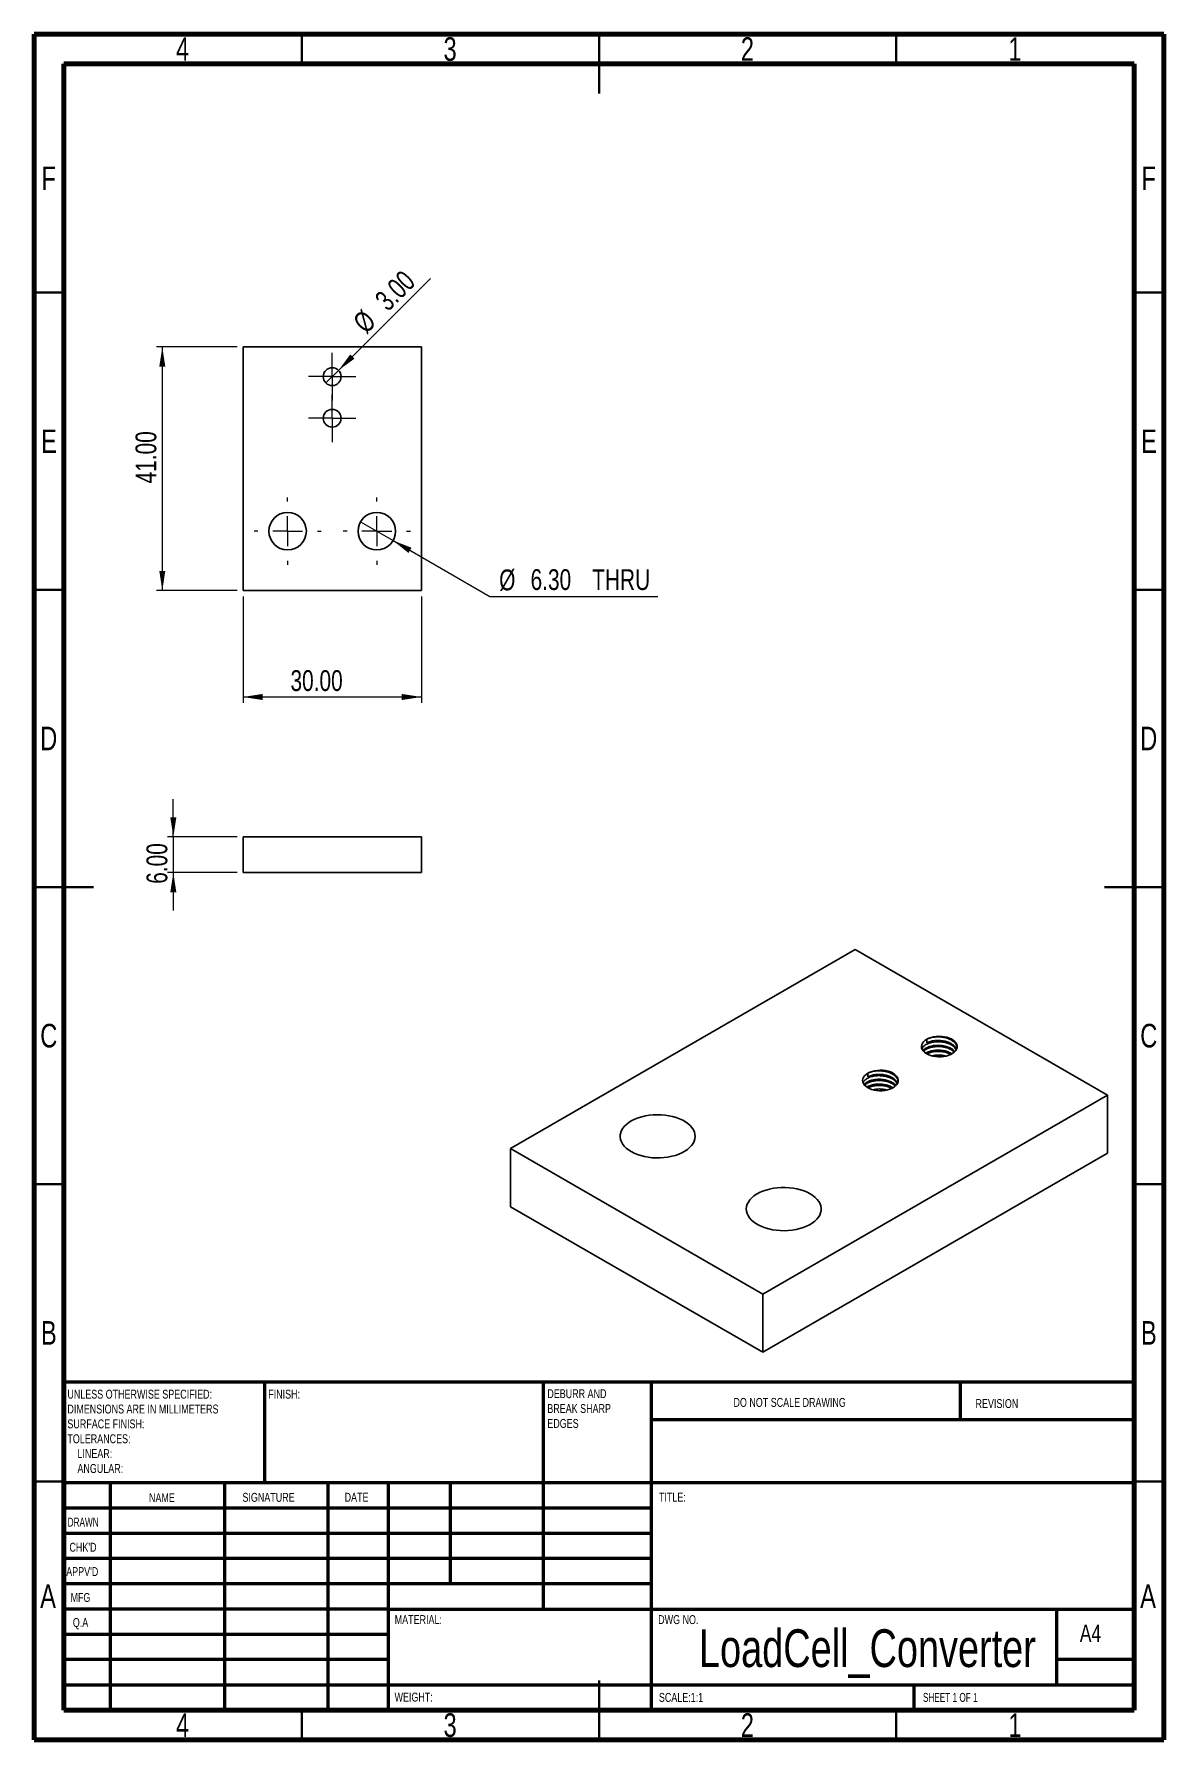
# Model space of a CAD drawing. Header units: millimetres. Extents: x 15 to 205, y 5 to 292.
import ezdxf

# ---------------------------------------------------------------- set-up
doc = ezdxf.new("R2010")
doc.units = ezdxf.units.MM
doc.styles.add('SLDTEXTSTYLE0', font='TXT', dxfattribs={"width": 0.75})
doc.styles.add('SLDTEXTSTYLE1', font='TXT', dxfattribs={"width": 0.686449})
doc.styles.add('SLDTEXTSTYLE2', font='TXT', dxfattribs={"width": 0.6875})
doc.dimstyles.new('SLDDIMSTYLE0', dxfattribs={"dimtxt": 3.5, "dimasz": 3.302, "dimexe": 0, "dimexo": 0.0625, "dimgap": 0.875, "dimtad": 1, "dimrnd": 1e-09, "dimzin": 4, "dimdsep": 46, "dimtxsty": 'SLDTEXTSTYLE0', "dimsah": 1, "dimcen": 0.09, "dimadec": 0, "dimazin": 1, "dimtfac": 1, "dimtofl": 0, "dimtmove": 0, "dimatfit": 3, "dimfxl": 0, "dimfrac": 2, "dimtolj": 1, "dimtzin": 12, "dimarcsym": 0})
doc.dimstyles.new('SLDDIMSTYLE1', dxfattribs={"dimtxt": 3.5, "dimasz": 3.302, "dimexe": 0, "dimexo": 0.0625, "dimgap": 0.875, "dimtad": 0, "dimtih": 1, "dimtoh": 1, "dimrnd": 1e-09, "dimzin": 4, "dimdsep": 46, "dimtxsty": 'SLDTEXTSTYLE0', "dimblk1": 'NONE', "dimsah": 1, "dimcen": 0, "dimadec": 0, "dimazin": 1, "dimtfac": 1, "dimtmove": 0, "dimatfit": 3, "dimldrblk": 'NONE', "dimfxl": 0, "dimfrac": 2, "dimtolj": 1, "dimtzin": 12, "dimarcsym": 0})
doc.dimstyles.new('SLDDIMSTYLE2', dxfattribs={"dimtxt": 3.5, "dimasz": 3.302, "dimexe": 0, "dimexo": 0.0625, "dimgap": 0.875, "dimtad": 1, "dimrnd": 1e-09, "dimzin": 4, "dimdsep": 46, "dimtxsty": 'SLDTEXTSTYLE0', "dimblk1": 'NONE', "dimsah": 1, "dimcen": 0, "dimadec": 0, "dimazin": 1, "dimtfac": 1, "dimtmove": 0, "dimatfit": 3, "dimldrblk": 'NONE', "dimfxl": 0, "dimfrac": 2, "dimtolj": 1, "dimtzin": 12, "dimarcsym": 0})
doc.dimstyles.new('SLDDIMSTYLE3', dxfattribs={"dimtxt": 3.5, "dimasz": 3.302, "dimexe": 0, "dimexo": 0.0625, "dimgap": 0.875, "dimtad": 1, "dimrnd": 1e-09, "dimzin": 4, "dimdsep": 46, "dimtxsty": 'SLDTEXTSTYLE0', "dimsah": 1, "dimcen": 0.09, "dimadec": 0, "dimazin": 1, "dimtfac": 1, "dimtmove": 0, "dimatfit": 0, "dimfxl": 0, "dimfrac": 2, "dimtolj": 1, "dimtzin": 12, "dimarcsym": 0})

# ---------------------------------------------------------------- blocks, each defined once
blk = doc.blocks.new('SW_NOTE_0')
at = {"color": 0, "linetype": 'Continuous', "lineweight": 0, "char_height": 1.5, "attachment_point": 1, "style": 'SLDTEXTSTYLE0'}
for s, insert in [('UNLESS OTHERWISE SPECIFIED:', (0, 1.93)), ('DIMENSIONS ARE IN MILLIMETERS', (0, -0.57)), ('TOLERANCES:', (0, -5.57)), ('SURFACE FINISH:', (0, -3.07)), ('LINEAR:', (1.69, -8.07)), ('ANGULAR:', (1.69, -10.57))]:
    blk.add_mtext(s, dxfattribs=dict(at, insert=insert))
blk = doc.blocks.new('SW_NOTE_0_1')
at = {"color": 0, "linetype": 'Continuous', "lineweight": 0, "char_height": 1.5, "attachment_point": 1, "style": 'SLDTEXTSTYLE0'}
for s, insert in [('DEBURR AND', (0, 1.93)), ('BREAK SHARP', (0, -0.57)), ('EDGES', (0, -3.07))]:
    blk.add_mtext(s, dxfattribs=dict(at, insert=insert))
blk = doc.blocks.new('_D')
at = {"color": 7, "linetype": 'Continuous', "lineweight": 0}
for p, q in [((50.13, 197.37), (50.13, 179.47)), ((80.13, 197.37), (80.13, 179.47)), ((50.13, 180.47), (80.13, 180.47))]:
    blk.add_line(p, q, dxfattribs=at)
at = {"color": 7, "linetype": 'Continuous', "lineweight": 18}
for points in [[(50.13, 180.47), (53.43, 179.96), (53.43, 180.98)], [(80.13, 180.47), (76.83, 180.98), (76.83, 179.96)]]:
    blk.add_solid(points, dxfattribs=at)
at = {"color": 7, "linetype": 'Continuous', "lineweight": 18, "insert": (58.11, 184.98), "char_height": 3.5, "attachment_point": 1, "style": 'SLDTEXTSTYLE0'}
blk.add_mtext('30.00', dxfattribs=at)
blk = doc.blocks.new('_D_1')
at = {"color": 7, "linetype": 'Continuous', "lineweight": 0}
for p, q in [((49.13, 239.37), (35.56, 239.37)), ((36.56, 239.37), (36.56, 198.37)), ((49.13, 198.37), (35.56, 198.37))]:
    blk.add_line(p, q, dxfattribs=at)
at = {"color": 7, "linetype": 'Continuous', "lineweight": 18}
for points in [[(36.56, 239.37), (36.05, 236.07), (37.06, 236.07)], [(36.56, 198.37), (37.06, 201.67), (36.05, 201.67)]]:
    blk.add_solid(points, dxfattribs=at)
at = {"color": 7, "linetype": 'Continuous', "lineweight": 18, "insert": (32.05, 216.4), "char_height": 3.5, "attachment_point": 1, "rotation": 90, "style": 'SLDTEXTSTYLE0'}
blk.add_mtext('41.00', dxfattribs=at)
blk = doc.blocks.new('_D_2')
at = {"color": 7, "linetype": 'Continuous', "lineweight": 0}
for p, q in [((69.9, 209.94), (75.36, 206.79)), ((75.36, 206.79), (91.62, 197.4)), ((91.62, 197.4), (119.9, 197.4))]:
    blk.add_line(p, q, dxfattribs=at)
at = {"color": 7, "linetype": 'Continuous', "lineweight": 18}
blk.add_solid([(75.36, 206.79), (77.96, 204.7), (78.47, 205.58)], dxfattribs=at)
at = {"color": 7, "linetype": 'Continuous', "lineweight": 18, "char_height": 3.5, "attachment_point": 1, "style": 'SLDTEXTSTYLE0'}
for s, insert in [('%%c', (93.21, 201.92)), ('6.30', (98.49, 201.97)), ('THRU', (108.85, 201.97))]:
    blk.add_mtext(s, dxfattribs=dict(at, insert=insert))
blk = doc.blocks.new('_None')
blk = doc.blocks.new('_D_3')
at = {"color": 7, "linetype": 'Continuous', "lineweight": 0}
for q in [(81.64, 250.88), (64.07, 233.31)]:
    blk.add_line((66.19, 235.43), q, dxfattribs=at)
at = {"color": 7, "linetype": 'Continuous', "lineweight": 18}
blk.add_solid([(66.19, 235.43), (68.89, 237.4), (68.17, 238.12)], dxfattribs=at)
at = {"color": 7, "linetype": 'Continuous', "lineweight": 18, "char_height": 3.5, "attachment_point": 1, "rotation": 45, "style": 'SLDTEXTSTYLE0'}
for s, insert in [('3.00', (72.04, 247.68)), ('%%c', (68.35, 243.91))]:
    blk.add_mtext(s, dxfattribs=dict(at, insert=insert))
blk = doc.blocks.new('SW_CENTERMARKSYMBOL_0')
at = {"color": 0, "linetype": 'Continuous', "lineweight": 18}
for p, q in [((0, 2.5), (0, 4)), ((-2.5, 0), (-4, 0)), ((0, 0), (-2.5, 0)), ((0, 0), (0, 2.5)), ((0, 0), (0, -2.5)), ((0, 0), (2.5, 0)), ((2.5, 0), (4, 0)), ((0, -2.5), (0, -4))]:
    blk.add_line(p, q, dxfattribs=at)
blk = doc.blocks.new('SW_CENTERMARKSYMBOL_1')
at = {"color": 0, "linetype": 'Continuous', "lineweight": 18}
for p, q in [((0, 2.5), (0, 4)), ((-2.5, 0), (-4, 0)), ((0, 0), (-2.5, 0)), ((0, 0), (0, 2.5)), ((0, 0), (0, -2.5)), ((0, 0), (2.5, 0)), ((2.5, 0), (4, 0)), ((0, -2.5), (0, -4))]:
    blk.add_line(p, q, dxfattribs=at)
blk = doc.blocks.new('SW_CENTERMARKSYMBOL_2')
at = {"color": 0, "linetype": 'Continuous', "lineweight": 18}
for p, q in [((0, 5), (0, 5.65)), ((-5, 0), (-5.65, 0)), ((0, 0), (-2.5, 0)), ((0, 0), (0, 2.5)), ((0, 0), (0, -2.5)), ((0, 0), (2.5, 0)), ((5, 0), (5.65, 0)), ((0, -5), (0, -5.65))]:
    blk.add_line(p, q, dxfattribs=at)
blk = doc.blocks.new('SW_CENTERMARKSYMBOL_3')
at = {"color": 0, "linetype": 'Continuous', "lineweight": 18}
for p, q in [((0, 5), (0, 5.65)), ((-5, 0), (-5.65, 0)), ((0, 0), (-2.5, 0)), ((0, 0), (0, 2.5)), ((0, 0), (0, -2.5)), ((0, 0), (2.5, 0)), ((5, 0), (5.65, 0)), ((0, -5), (0, -5.65))]:
    blk.add_line(p, q, dxfattribs=at)
blk = doc.blocks.new('_D_4')
at = {"color": 7, "linetype": 'Continuous', "lineweight": 0}
for p, q in [((38.41, 156.92), (38.41, 163.27)), ((49.13, 156.92), (37.41, 156.92)), ((38.41, 156.92), (38.41, 150.92)), ((49.13, 150.92), (37.41, 150.92)), ((38.41, 150.92), (38.41, 144.57))]:
    blk.add_line(p, q, dxfattribs=at)
at = {"color": 7, "linetype": 'Continuous', "lineweight": 18}
for points in [[(38.41, 156.92), (38.92, 160.22), (37.9, 160.22)], [(38.41, 150.92), (37.9, 147.62), (38.92, 147.62)]]:
    blk.add_solid(points, dxfattribs=at)
at = {"color": 7, "linetype": 'Continuous', "lineweight": 18, "insert": (33.9, 149.04), "char_height": 3.5, "attachment_point": 1, "rotation": 90, "style": 'SLDTEXTSTYLE0'}
blk.add_mtext('6.00', dxfattribs=at)

msp = doc.modelspace()

# ---------------------------------------------------------------- linework, layer by layer
at = {"color": 7, "linetype": 'Continuous', "lineweight": 70}
for p, q in [((15, 5), (15, 292)), ((15, 292), (205, 292)), ((205, 292), (205, 5)), ((20, 10), (20, 287)), ((20, 287), (200, 287)), ((200, 287), (200, 10)), ((200, 10), (20, 10)), ((205, 5), (15, 5))]:
    msp.add_line(p, q, dxfattribs=at)
at = {"color": 7, "linetype": 'Continuous', "lineweight": 35}
for p, q in [((60, 287), (60, 292)), ((110, 292), (110, 282)), ((110, 287), (110, 292)), ((160, 287), (160, 292)), ((20, 248.5), (15, 248.5)), ((200, 248.5), (205, 248.5)), ((20, 198.5), (15, 198.5)), ((200, 198.5), (205, 198.5)), ((15, 148.5), (25, 148.5)), ((20, 148.5), (15, 148.5)), ((205, 148.5), (195, 148.5)), ((200, 148.5), (205, 148.5)), ((20, 98.5), (15, 98.5)), ((200, 98.5), (205, 98.5)), ((20, 48.5), (15, 48.5)), ((200, 48.5), (205, 48.5)), ((110, 5), (110, 15)), ((60, 10), (60, 5)), ((110, 10), (110, 5)), ((160, 10), (160, 5))]:
    msp.add_line(p, q, dxfattribs=at)
at = {"color": 7, "linetype": 'Continuous', "lineweight": 25}
for p, q in [((80.131, 239.368), (50.131, 239.368)), ((50.131, 239.368), (50.131, 198.368)), ((80.131, 198.368), (80.131, 239.368)), ((50.131, 198.368), (80.131, 198.368)), ((50.131, 156.923), (50.131, 150.923)), ((50.131, 156.923), (80.131, 156.923)), ((80.131, 156.923), (80.131, 150.923)), ((50.131, 150.923), (80.131, 150.923)), ((153.094, 137.985), (95.112, 104.512)), ((195.521, 113.492), (153.094, 137.985)), ((165.115, 122.269), (165.115, 122.881)), ((155.216, 116.554), (155.216, 117.166)), ((137.538, 80.02), (195.521, 113.492)), ((195.521, 113.492), (195.521, 103.694)), ((95.112, 104.512), (95.112, 94.714)), ((95.112, 104.512), (137.538, 80.02)), ((137.538, 70.221), (195.521, 103.694)), ((95.112, 94.714), (137.538, 70.221)), ((137.538, 80.02), (137.538, 70.221))]:
    msp.add_line(p, q, dxfattribs=at)
at = {"color": 7, "linetype": 'Continuous', "lineweight": 50}
for p, q in [((20, 65.25), (200, 65.25)), ((20, 65.25), (20, 10)), ((53.8, 48.25), (53.8, 65.25)), ((100.6, 65.25), (100.6, 27)), ((118.8, 65.25), (118.8, 10)), ((170.8, 58.875), (170.8, 65.25)), ((200, 58.875), (118.8, 58.875)), ((200, 48.25), (20, 48.25)), ((27.8, 48.25), (27.8, 10)), ((46.991, 48.25), (46.991, 10)), ((64.399, 48.25), (64.399, 10)), ((74.6, 10), (74.6, 48.25)), ((85, 31.25), (85, 48.25)), ((118.8, 44), (20, 44)), ((118.8, 39.75), (20, 39.75)), ((118.8, 35.5), (20, 35.5)), ((118.8, 31.25), (20, 31.25)), ((74.6, 27), (20, 27)), ((74.6, 27), (200, 27)), ((187, 14.25), (187, 27)), ((74.6, 22.75), (20, 22.75)), ((74.6, 18.5), (20, 18.5)), ((200, 18.5), (187, 18.5)), ((20, 14.25), (200, 14.25)), ((163, 10), (163, 14.25))]:
    msp.add_line(p, q, dxfattribs=at)
at = {"color": 7, "linetype": 'Continuous', "lineweight": 25, "flags": 128}
for points in [[(165.115, 122.881), (164.816, 122.68), (164.574, 122.455), (164.394, 122.211), (164.281, 121.954), (164.237, 121.69), (164.263, 121.425), (164.359, 121.166), (164.523, 120.918), (164.75, 120.688), (165.035, 120.48), (165.372, 120.3), (165.753, 120.151), (166.168, 120.038), (166.609, 119.963), (167.064, 119.928), (167.523, 119.933), (167.976, 119.978), (168.411, 120.063), (168.819, 120.185), (169.189, 120.342), (169.514, 120.529), (169.785, 120.743), (169.997, 120.979), (170.144, 121.23), (170.223, 121.491), (170.231, 121.756), (170.17, 122.019), (170.04, 122.273), (169.844, 122.513), (169.587, 122.733), (169.275, 122.927), (168.915, 123.092), (168.516, 123.223), (168.087, 123.317), (167.637, 123.373), (167.179, 123.388), (166.722, 123.363), (166.277, 123.297), (165.854, 123.194), (165.464, 123.054), (165.115, 122.881)], [(155.216, 117.166), (154.917, 116.965), (154.674, 116.74), (154.495, 116.496), (154.381, 116.239), (154.337, 115.975), (154.364, 115.71), (154.46, 115.451), (154.623, 115.203), (154.851, 114.973), (155.136, 114.765), (155.473, 114.585), (155.854, 114.436), (156.269, 114.323), (156.709, 114.248), (157.165, 114.213), (157.624, 114.218), (158.076, 114.263), (158.511, 114.348), (158.919, 114.47), (159.29, 114.627), (159.614, 114.814), (159.886, 115.028), (160.097, 115.264), (160.244, 115.515), (160.323, 115.776), (160.332, 116.041), (160.271, 116.304), (160.14, 116.558), (159.945, 116.798), (159.688, 117.018), (159.375, 117.212), (159.016, 117.377), (158.616, 117.508), (158.187, 117.603), (157.738, 117.658), (157.279, 117.673), (156.822, 117.648), (156.377, 117.583), (155.954, 117.479), (155.564, 117.339), (155.216, 117.166)], [(115.405, 103.981), (115.904, 103.723), (116.448, 103.496), (117.03, 103.304), (117.644, 103.149), (118.284, 103.032), (118.941, 102.955), (119.609, 102.919), (120.279, 102.924), (120.945, 102.97), (121.599, 103.057), (122.232, 103.184), (122.839, 103.348), (123.412, 103.549), (123.945, 103.784), (124.432, 104.051), (124.867, 104.345), (125.245, 104.665), (125.562, 105.006), (125.815, 105.365), (126, 105.737), (126.115, 106.118), (126.16, 106.505), (126.133, 106.891), (126.035, 107.274), (125.867, 107.649), (125.631, 108.012), (125.33, 108.357), (124.967, 108.683), (124.546, 108.984), (124.072, 109.258), (123.55, 109.501), (122.986, 109.711), (122.387, 109.885), (121.759, 110.021), (121.11, 110.118), (120.446, 110.174), (119.776, 110.19), (119.107, 110.164), (118.447, 110.097), (117.802, 109.99), (117.181, 109.845), (116.59, 109.662), (116.036, 109.443), (115.526, 109.192), (115.064, 108.911), (114.657, 108.604), (114.309, 108.273), (114.024, 107.922), (113.805, 107.557), (113.654, 107.179), (113.574, 106.795), (113.565, 106.408), (113.628, 106.022), (113.761, 105.643), (113.963, 105.274), (114.232, 104.919), (114.564, 104.583), (114.957, 104.269), (115.405, 103.981)], [(145.528, 96.879), (145.029, 97.137), (144.486, 97.364), (143.904, 97.556), (143.289, 97.711), (142.65, 97.828), (141.993, 97.905), (141.325, 97.941), (140.654, 97.936), (139.989, 97.889), (139.335, 97.803), (138.701, 97.676), (138.094, 97.512), (137.521, 97.311), (136.988, 97.076), (136.502, 96.809), (136.067, 96.515), (135.689, 96.195), (135.372, 95.854), (135.119, 95.495), (134.934, 95.123), (134.819, 94.742), (134.774, 94.355), (134.801, 93.968), (134.899, 93.586), (135.066, 93.211), (135.302, 92.848), (135.604, 92.502), (135.967, 92.177), (136.388, 91.876), (136.862, 91.602), (137.384, 91.359), (137.948, 91.149), (138.547, 90.975), (139.175, 90.839), (139.824, 90.742), (140.487, 90.686), (141.157, 90.67), (141.826, 90.696), (142.487, 90.763), (143.132, 90.87), (143.753, 91.015), (144.344, 91.198), (144.898, 91.417), (145.408, 91.668), (145.869, 91.949), (146.276, 92.256), (146.625, 92.587), (146.91, 92.938), (147.129, 93.303), (147.279, 93.681), (147.359, 94.065), (147.368, 94.452), (147.306, 94.838), (147.173, 95.217), (146.971, 95.586), (146.702, 95.941), (146.369, 96.277), (145.976, 96.591), (145.528, 96.879)]]:
    msp.add_lwpolyline(points, dxfattribs=at)
at = {"color": 7, "linetype": 'Continuous', "lineweight": 25}
for centre, radius in [((65.131, 234.368), 1.5), ((65.131, 227.368), 1.5), ((57.631, 208.368), 3.15), ((72.631, 208.368), 3.15)]:
    msp.add_circle(centre, radius, dxfattribs=at)
for points, knots in [([(164.326, 121.304), (164.33, 121.321), (164.364, 121.48), (164.623, 121.749), (165.088, 122.079), (165.716, 122.324), (166.45, 122.465), (167.241, 122.488), (168.021, 122.395), (168.751, 122.191), (169.379, 121.874), (169.843, 121.506), (169.999, 121.235), (170.066, 121.119)], [0, 0, 0, 0, 0.012793, 0.1155855, 0.2148556, 0.3141256, 0.4169182, 0.5197107, 0.6189808, 0.7182508, 0.8210434, 0.9238359, 1, 1, 1, 1]), ([(164.503, 120.953), (164.547, 121.014), (164.68, 121.202), (165.098, 121.464), (165.713, 121.712), (166.451, 121.852), (167.241, 121.875), (168.021, 121.783), (168.753, 121.579), (169.369, 121.259), (169.744, 120.996), (169.847, 120.839), (169.849, 120.834)], [0, 0, 0, 0, 0.055386, 0.171011, 0.286636, 0.4063638, 0.5260916, 0.6417166, 0.7573416, 0.8770694, 0.9967973, 1, 1, 1, 1]), ([(164.592, 120.861), (164.609, 120.883), (164.72, 121.033), (165.102, 121.259), (165.712, 121.508), (166.452, 121.648), (167.241, 121.671), (168.022, 121.579), (168.746, 121.373), (169.355, 121.082), (169.629, 120.83), (169.752, 120.717)], [0, 0, 0, 0, 0.0222603, 0.145235, 0.2682097, 0.3955481, 0.5228864, 0.6458611, 0.7688358, 0.8961742, 1, 1, 1, 1]), ([(164.968, 120.536), (165.015, 120.57), (165.214, 120.713), (165.722, 120.892), (166.449, 121.037), (167.242, 121.059), (168.019, 120.965), (168.748, 120.768), (169.14, 120.551), (169.336, 120.442)], [0, 0, 0, 0, 0.0490563, 0.2057002, 0.3679024, 0.5301046, 0.6867485, 0.8433924, 1, 1, 1, 1]), ([(165.115, 122.881), (165.311, 122.968), (165.709, 123.144), (166.452, 123.28), (167.241, 123.305), (168.022, 123.212), (168.749, 123.007), (169.384, 122.692), (169.861, 122.29), (170.145, 121.896), (170.183, 121.639), (170.197, 121.541)], [0, 0, 0, 0, 0.114172, 0.2323953, 0.3506186, 0.4647906, 0.5789627, 0.697186, 0.8154093, 0.9295813, 1, 1, 1, 1]), ([(165.115, 122.269), (165.311, 122.355), (165.709, 122.532), (166.453, 122.668), (167.241, 122.692), (168.022, 122.599), (168.748, 122.394), (169.387, 122.08), (169.851, 121.676), (170.101, 121.376), (170.135, 121.216), (170.136, 121.214)], [0, 0, 0, 0, 0.1226167, 0.2495843, 0.3765519, 0.4991685, 0.6217852, 0.7487528, 0.8757204, 0.9983371, 1, 1, 1, 1]), ([(165.13, 120.438), (165.321, 120.522), (165.714, 120.696), (166.452, 120.83), (167.241, 120.856), (168.019, 120.76), (168.681, 120.587), (169.017, 120.403), (169.157, 120.327)], [0, 0, 0, 0, 0.16949331, 0.34947847, 0.52946363, 0.70328106, 0.87709848, 1, 1, 1, 1]), ([(165.967, 120.105), (166.129, 120.141), (166.532, 120.231), (167.24, 120.235), (167.88, 120.179), (168.214, 120.077), (168.313, 120.047)], [0, 0, 0, 0, 0.2201359, 0.5488485, 0.8662969, 1, 1, 1, 1]), ([(154.426, 115.589), (154.43, 115.607), (154.465, 115.765), (154.724, 116.034), (155.189, 116.364), (155.817, 116.609), (156.551, 116.75), (157.342, 116.773), (158.122, 116.68), (158.851, 116.476), (159.48, 116.159), (159.944, 115.792), (160.1, 115.52), (160.167, 115.404)], [0, 0, 0, 0, 0.012793, 0.1155855, 0.2148556, 0.3141256, 0.4169182, 0.5197107, 0.6189808, 0.7182508, 0.8210434, 0.9238359, 1, 1, 1, 1]), ([(154.604, 115.238), (154.647, 115.299), (154.781, 115.488), (155.199, 115.749), (155.814, 115.997), (156.552, 116.137), (157.342, 116.161), (158.121, 116.068), (158.854, 115.864), (159.47, 115.544), (159.844, 115.281), (159.947, 115.124), (159.95, 115.12)], [0, 0, 0, 0, 0.055386, 0.171011, 0.286636, 0.4063638, 0.5260916, 0.6417166, 0.7573416, 0.8770694, 0.9967973, 1, 1, 1, 1]), ([(154.692, 115.146), (154.709, 115.169), (154.821, 115.318), (155.203, 115.544), (155.813, 115.793), (156.552, 115.933), (157.341, 115.956), (158.123, 115.864), (158.847, 115.658), (159.455, 115.367), (159.729, 115.115), (159.853, 115.002)], [0, 0, 0, 0, 0.0222603, 0.145235, 0.2682097, 0.3955481, 0.5228864, 0.6458611, 0.7688358, 0.8961742, 1, 1, 1, 1]), ([(155.068, 114.821), (155.116, 114.855), (155.315, 114.998), (155.823, 115.177), (156.549, 115.322), (157.343, 115.344), (158.12, 115.25), (158.848, 115.053), (159.24, 114.836), (159.436, 114.728)], [0, 0, 0, 0, 0.04905634, 0.20570021, 0.36790243, 0.53010465, 0.68674851, 0.84339238, 1, 1, 1, 1]), ([(155.216, 117.166), (155.411, 117.253), (155.809, 117.429), (156.553, 117.565), (157.341, 117.59), (158.122, 117.497), (158.85, 117.292), (159.485, 116.977), (159.962, 116.575), (160.245, 116.181), (160.283, 115.924), (160.298, 115.826)], [0, 0, 0, 0, 0.114172, 0.2323953, 0.3506186, 0.4647906, 0.5789627, 0.697186, 0.8154093, 0.9295813, 1, 1, 1, 1]), ([(155.216, 116.554), (155.411, 116.641), (155.809, 116.817), (156.553, 116.953), (157.341, 116.977), (158.122, 116.885), (158.849, 116.68), (159.488, 116.365), (159.952, 115.961), (160.201, 115.661), (160.236, 115.501), (160.236, 115.499)], [0, 0, 0, 0, 0.1226167, 0.2495843, 0.3765519, 0.4991685, 0.6217852, 0.7487528, 0.8757204, 0.9983371, 1, 1, 1, 1]), ([(155.231, 114.723), (155.421, 114.807), (155.815, 114.981), (156.553, 115.116), (157.342, 115.141), (158.119, 115.045), (158.781, 114.872), (159.118, 114.688), (159.257, 114.612)], [0, 0, 0, 0, 0.1694933, 0.3494785, 0.5294636, 0.7032811, 0.8770985, 1, 1, 1, 1]), ([(156.068, 114.39), (156.23, 114.426), (156.633, 114.516), (157.341, 114.52), (157.981, 114.464), (158.314, 114.362), (158.413, 114.332)], [0, 0, 0, 0, 0.22013588, 0.54884854, 0.86629688, 1, 1, 1, 1])]:
    msp.add_open_spline(points, degree=3, knots=knots, dxfattribs=at)

# ---------------------------------------------------------------- block references
at = {"color": 7, "linetype": 'Continuous', "lineweight": 0}
for name, p in [('SW_CENTERMARKSYMBOL_1', (65.131, 234.368)), ('SW_CENTERMARKSYMBOL_0', (65.131, 227.368)), ('SW_CENTERMARKSYMBOL_3', (57.631, 208.368)), ('SW_CENTERMARKSYMBOL_2', (72.631, 208.368)), ('SW_NOTE_0', (20.594, 61.987)), ('SW_NOTE_0_1', (101.309, 62.069))]:
    msp.add_blockref(name, p, dxfattribs=at)

# ---------------------------------------------------------------- texts
for s, insert, char_height, attachment_point, style in [('4', (39.96, 291.474), 3.969, 2, 'SLDTEXTSTYLE0'), ('3', (84.96, 291.474), 3.969, 2, 'SLDTEXTSTYLE0'), ('2', (134.96, 291.474), 3.969, 2, 'SLDTEXTSTYLE0'), ('1', (179.96, 291.474), 3.969, 2, 'SLDTEXTSTYLE0'), ('F', (17.458, 269.724), 3.969, 2, 'SLDTEXTSTYLE0'), ('F', (202.458, 269.724), 3.969, 2, 'SLDTEXTSTYLE0'), ('E', (17.508, 225.474), 3.969, 2, 'SLDTEXTSTYLE0'), ('E', (202.508, 225.474), 3.969, 2, 'SLDTEXTSTYLE0'), ('D', (17.453, 175.474), 3.969, 2, 'SLDTEXTSTYLE0'), ('D', (202.453, 175.474), 3.969, 2, 'SLDTEXTSTYLE0'), ('C', (17.459, 125.474), 3.969, 2, 'SLDTEXTSTYLE0'), ('C', (202.459, 125.474), 3.969, 2, 'SLDTEXTSTYLE0'), ('B', (17.471, 75.474), 3.969, 2, 'SLDTEXTSTYLE0'), ('B', (202.471, 75.474), 3.969, 2, 'SLDTEXTSTYLE0'), ('FINISH:', (54.371, 63.919), 1.5, 1, 'SLDTEXTSTYLE0'), ('DO NOT SCALE DRAWING', (132.615, 62.533), 1.5, 1, 'SLDTEXTSTYLE0'), ('REVISION', (173.328, 62.335), 1.5, 1, 'SLDTEXTSTYLE0'), ('NAME', (34.322, 46.501), 1.5, 1, 'SLDTEXTSTYLE0'), ('SIGNATURE', (50.034, 46.562), 1.5, 1, 'SLDTEXTSTYLE0'), ('DATE', (67.215, 46.576), 1.5, 1, 'SLDTEXTSTYLE0'), ('TITLE:', (120.09, 46.576), 1.5, 1, 'SLDTEXTSTYLE0'), ('DRAWN', (20.643, 42.385), 1.5, 1, 'SLDTEXTSTYLE1'), ("CHK'D", (20.939, 38.162), 1.5, 1, 'SLDTEXTSTYLE0'), ("APPV'D", (20.402, 34.066), 1.5, 1, 'SLDTEXTSTYLE0'), ('A', (17.34, 31.168), 3.969, 2, 'SLDTEXTSTYLE0'), ('MFG', (21.124, 29.716), 1.5, 1, 'SLDTEXTSTYLE0'), ('A', (202.34, 31.168), 3.969, 2, 'SLDTEXTSTYLE0'), ('MATERIAL:', (75.646, 25.986), 1.5, 1, 'SLDTEXTSTYLE0'), ('DWG NO.', (119.953, 25.986), 1.5, 1, 'SLDTEXTSTYLE0'), ('Q.A', (21.509, 25.505), 1.5, 1, 'SLDTEXTSTYLE0'), ('LoadCell_Converter', (155.142, 23.607), 6.35, 2, 'SLDTEXTSTYLE0'), ('A4', (190.871, 24.406), 2.9104, 1, 'SLDTEXTSTYLE0'), ('WEIGHT:', (75.618, 12.949), 1.4986, 1, 'SLDTEXTSTYLE0'), ('SCALE:1:1', (120.074, 12.9), 1.5, 1, 'SLDTEXTSTYLE0'), ('SHEET 1 OF 1', (164.478, 12.9), 1.5, 1, 'SLDTEXTSTYLE2'), ('4', (39.96, 9.474), 3.969, 2, 'SLDTEXTSTYLE0'), ('3', (84.96, 9.474), 3.969, 2, 'SLDTEXTSTYLE0'), ('2', (134.96, 9.474), 3.969, 2, 'SLDTEXTSTYLE0'), ('1', (179.96, 9.474), 3.969, 2, 'SLDTEXTSTYLE0')]:
    msp.add_mtext(s, dxfattribs=dict(at, insert=insert, char_height=char_height, attachment_point=attachment_point, style=style))

# ---------------------------------------------------------------- dimensions: what is measured, and where the dimension line sits
at = {"color": 7, "linetype": 'Continuous', "lineweight": 18}
dim = msp.add_diameter_dim_2p(p1=(64.07, 233.307), p2=(66.191, 235.429), dimstyle='SLDDIMSTYLE2', dxfattribs=at)
dim.commit()
dim.dimension.update_dxf_attribs({"geometry": '_D_3', "text_midpoint": (76.741, 245.979), "dimtype": 163})
for base, p1, p2, dimstyle, picture, middle in [((36.557, 198.368), (50.131, 239.368), (50.131, 198.368), 'SLDDIMSTYLE0', '_D_1', (36.557, 222.221)), ((38.409, 150.923), (50.131, 156.923), (50.131, 150.923), 'SLDDIMSTYLE3', '_D_4', (38.409, 153.57))]:
    dim = msp.add_linear_dim(base=base, p1=p1, p2=p2, angle=90, dimstyle=dimstyle, dxfattribs=at)
    dim.commit()
    dim.dimension.update_dxf_attribs({"geometry": picture, "text_midpoint": middle, "dimtype": 160})
dim = msp.add_diameter_dim_2p(p1=(69.903, 209.943), p2=(75.358, 206.793), text='<> THRU', dimstyle='SLDDIMSTYLE1', dxfattribs=at)
dim.commit()
dim.dimension.update_dxf_attribs({"geometry": '_D_2', "text_midpoint": (106.553, 200.209), "dimtype": 163})
dim = msp.add_linear_dim(base=(80.131, 180.472), p1=(50.131, 198.368), p2=(80.131, 198.368), dimstyle='SLDDIMSTYLE0', dxfattribs=at)
dim.commit()
dim.dimension.update_dxf_attribs({"geometry": '_D', "text_midpoint": (63.928, 180.472), "dimtype": 160})

doc.saveas('drawing.dxf')
